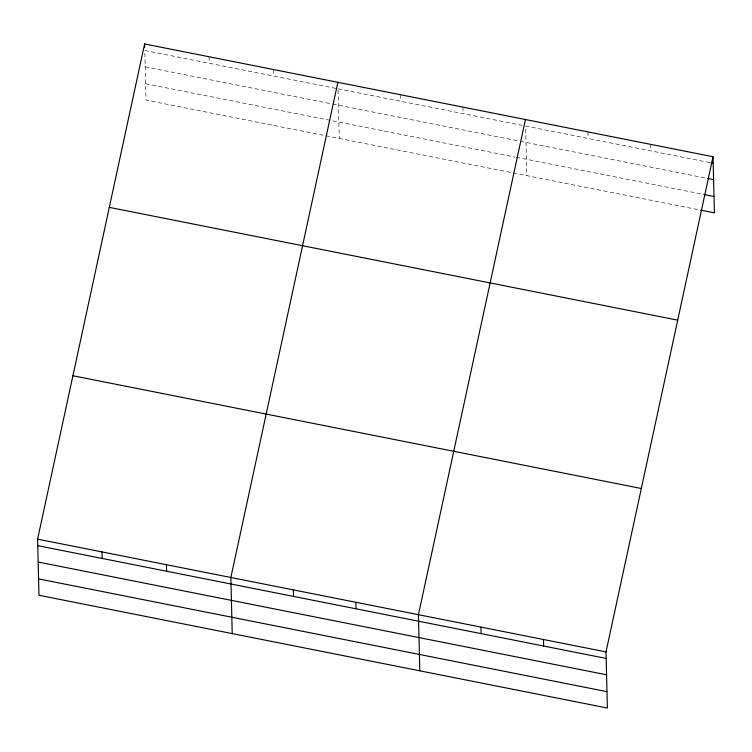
<?xml version="1.0" encoding="UTF-8"?>
<svg xmlns="http://www.w3.org/2000/svg" width="752" height="752" viewBox="0 0 752 752"><rect width="100%" height="100%" fill="white"/><g stroke="black" fill="none" stroke-linecap="round" stroke-linejoin="round"><path stroke-width="0.56" stroke-dasharray="3.76 2.82" d="M335.74 88.379L144.779 50.497L145.991 100.091L512.046 172.716M338.043 88.83L522.208 125.368M709.775 162.582L525.61 126.045L526.823 175.648M145.183 66.862L331.538 103.832M332.685 104.058L519.19 141.066M520.328 141.291L706.767 178.271M145.597 83.726L515.054 157.027M516.192 157.253L702.631 194.232M513.184 172.941L700.761 210.156M650.508 144.328L650.659 150.861M587.979 131.929L588.139 138.453M462.931 107.113L463.091 113.646M400.402 94.714L400.562 101.238M338.071 90.005L339.255 138.434M273.455 69.532L273.615 76.055M209.037 56.748L209.197 63.271"/><path stroke-width="1.13" d="M713.028 156.736L606.009 651.909L607.381 708.036L38.972 595.264L37.6 539.146L144.619 43.964L713.028 156.736L714.4 212.854L700.761 210.156M337.883 82.306L230.855 577.48L232.227 633.607M525.451 119.521L418.432 614.694L419.804 670.822M710.913 162.808L713.187 163.259M707.905 178.497L713.592 179.625M703.769 194.458L713.996 196.488M109.303 207.373L677.712 320.145M72.916 375.737L641.324 488.499M37.6 539.146L606.009 651.909M37.76 545.67L606.168 658.432M38.164 562.035L606.563 674.798M38.568 578.899L606.977 691.661M543.48 639.501L543.64 646.034M480.96 627.102L481.12 633.626M355.912 602.296L356.072 608.819M293.383 589.888L293.543 596.411M166.436 564.705L166.596 571.229M144.619 43.964L144.704 47.235M102.018 551.921L102.178 558.445"/></g></svg>
